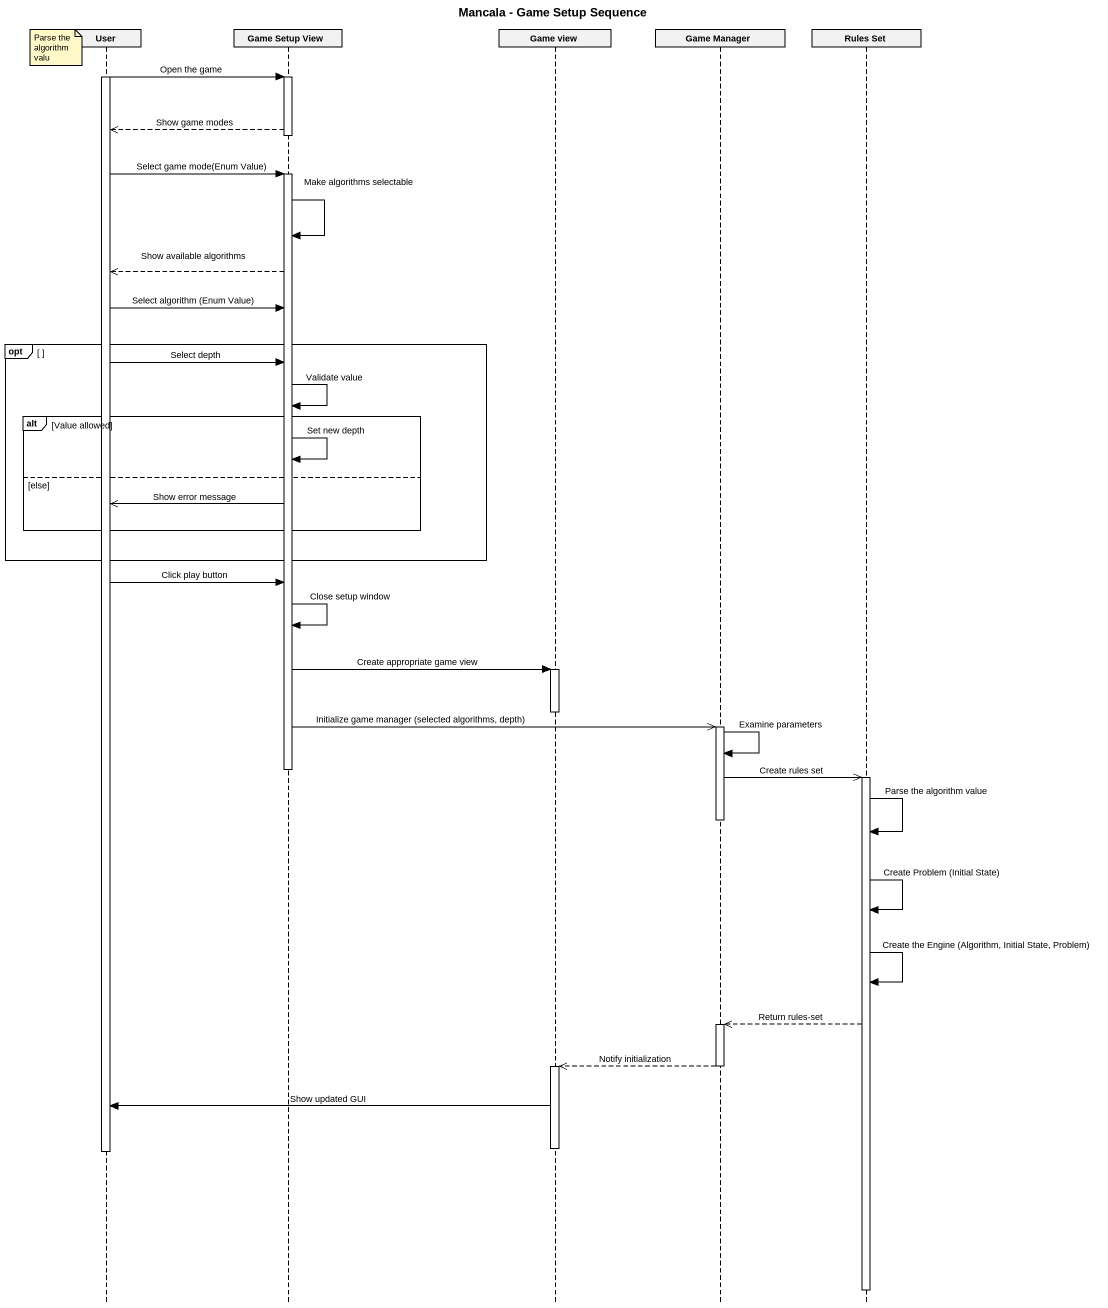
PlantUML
@startuml
title Mancala - Game Setup Sequence
hide footbox
participant User
participant "Game Setup View" as Game_Setup_View
participant "Game view" as Game_view
participant "Game Manager" as Game_Manager
participant "Rules Set" as Rules_Set

note left of User : Parse the algorithm valu
activate User
User -> Game_Setup_View : Open the game
activate Game_Setup_View
Game_Setup_View -->> User : Show game modes
deactivate Game_Setup_View
User -> Game_Setup_View : Select game mode(Enum Value)
activate Game_Setup_View
Game_Setup_View -> Game_Setup_View : Make algorithms selectable
Game_Setup_View -->> User : Show available algorithms
User -> Game_Setup_View : Select algorithm (Enum Value)
opt
  User -> Game_Setup_View : Select depth
  Game_Setup_View -> Game_Setup_View : Validate value
  alt Value allowed
    Game_Setup_View -> Game_Setup_View : Set new depth
  else else
    Game_Setup_View ->> User : Show error message
  end
end
User -> Game_Setup_View : Click play button
Game_Setup_View -> Game_Setup_View : Close setup window
Game_Setup_View -> Game_view : Create appropriate game view
activate Game_view
deactivate Game_view
Game_Setup_View ->> Game_Manager : Initialize game manager (selected algorithms, depth)
activate Game_Manager
Game_Manager -> Game_Manager : Examine parameters
deactivate Game_Setup_View
Game_Manager ->> Rules_Set : Create rules set
activate Rules_Set
deactivate Game_Manager
Rules_Set -> Rules_Set : Parse the algorithm value
Rules_Set -> Rules_Set : Create Problem (Initial State)
Rules_Set -> Rules_Set : Create the Engine (Algorithm, Initial State, Problem)
Rules_Set -->> Game_Manager : Return rules-set
activate Game_Manager
Game_Manager -->> Game_view : Notify initialization
deactivate Game_Manager
activate Game_view
Game_view -> User : Show updated GUI
deactivate Game_view
deactivate User
deactivate Rules_Set
@enduml
